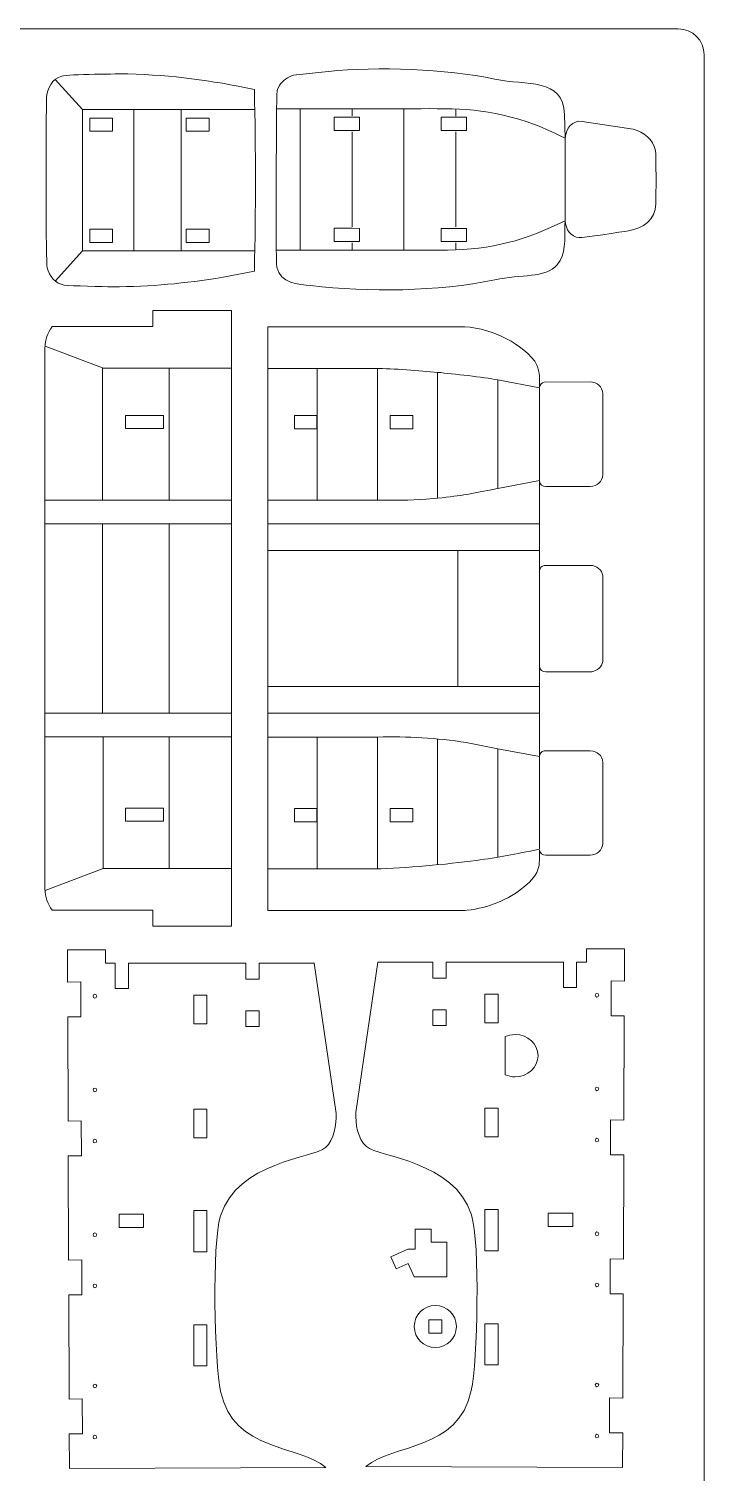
# Model space of a CAD drawing. Header units: centimetres. Extents: x -10 to 98, y 3 to 108.
# Drawn here: x 82.8 to 98.31, y 74.8 to 107.92 of the extents above; entities that cross this region are included whole.
import ezdxf

# ---------------------------------------------------------------- set-up
doc = ezdxf.new("R2010")
doc.units = ezdxf.units.CM
doc.header["$MEASUREMENT"] = 0
doc.layers.add('Camada 1', color=7, linetype='Continuous')

msp = doc.modelspace()

# ---------------------------------------------------------------- linework, layer by layer
at = {"layer": 'Camada 1', "color": 5, "lineweight": 9}
for points in [[(64.39477, 107.91719), (64.39477, 107.91719), (97.71478, 107.91719), (97.71478, 107.91719)], [(98.30979, 107.32219), (98.30979, 107.64944), (98.04204, 107.91719), (97.71478, 107.91719)], [(98.30979, 107.32219), (98.30979, 107.32219), (98.30979, 56.15219), (98.30979, 56.15219)]]:
    msp.add_open_spline(points, degree=3, dxfattribs=at)
at = {"layer": 'Camada 1', "color": 3, "lineweight": 9}
for points in [[(93.504, 106.76313), (92.36122, 107.00546), (90.80765, 107.05494), (89.67824, 106.94169)], [(83.55851, 106.83482), (83.3374, 106.76946), (83.21589, 106.55732), (83.20847, 106.32876)], [(85.07548, 106.88244), (84.89556, 106.88358), (83.70759, 106.87888), (83.55851, 106.83482)], [(87.97965, 106.52611), (86.96816, 106.73851), (86.11229, 106.85684), (85.07548, 106.88244)], [(88.88213, 106.85098), (88.7509, 106.82142), (88.62366, 106.7332), (88.554, 106.61519)], [(88.88213, 106.85098), (88.88213, 106.85098), (89.67824, 106.94169), (89.67824, 106.94169)], [(95.10464, 105.94996), (95.07668, 106.80384), (94.22495, 106.61025), (93.504, 106.76313)], [(83.20847, 106.32876), (83.20847, 106.32876), (83.20019, 105.60035), (83.20019, 105.60035)], [(87.97971, 102.36039), (88.01312, 103.79602), (88.01304, 105.09492), (87.97965, 106.52611)], [(88.49435, 106.43456), (88.49167, 106.42498), (88.46043, 102.64638), (88.4972, 102.45228)], [(88.554, 106.61519), (88.49656, 106.51792), (88.50566, 106.47507), (88.49435, 106.43456)], [(95.10464, 105.94996), (95.10464, 105.94996), (95.11536, 105.40786), (95.11536, 105.40786)], [(95.50724, 105.79512), (95.28468, 105.82164), (95.13651, 105.63902), (95.11536, 105.40786)], [(95.50724, 105.79512), (95.50724, 105.79512), (96.68302, 105.61654), (96.68302, 105.61654)], [(83.20019, 105.60035), (83.19869, 105.33869), (83.18654, 102.59535), (83.22184, 102.43401)], [(97.191, 105.12624), (97.14284, 105.37759), (96.91965, 105.55187), (96.68302, 105.61654)], [(97.20093, 103.90556), (97.20322, 104.09511), (97.21061, 104.98835), (97.191, 105.12624)], [(96.57028, 103.28236), (96.90195, 103.3408), (97.19218, 103.53653), (97.20093, 103.90556)], [(95.00529, 102.60252), (95.1363, 102.85788), (95.10879, 103.2228), (95.11474, 103.51525)], [(95.11474, 103.51525), (95.13275, 103.31684), (95.24612, 103.14294), (95.43679, 103.12585)], [(95.43679, 103.12585), (95.50155, 103.12005), (96.45077, 103.26131), (96.57028, 103.28236)], [(83.22184, 102.43401), (83.26407, 102.24102), (83.41643, 102.0672), (83.61357, 102.03914)], [(87.25964, 102.21823), (87.25964, 102.21823), (87.97971, 102.36039), (87.97971, 102.36039)], [(88.4972, 102.45228), (88.57085, 102.06333), (88.99526, 102.05762), (89.27797, 102.02522)], [(93.50251, 102.16104), (94.1143, 102.29041), (94.65144, 102.19015), (94.93464, 102.49978)], [(95.00529, 102.60252), (95.00529, 102.60252), (94.93464, 102.49978), (94.93464, 102.49978)], [(83.61357, 102.03914), (83.76437, 102.01767), (84.52283, 101.99935), (84.70987, 101.99941)], [(84.70987, 101.99941), (85.62091, 101.99971), (86.36332, 102.07495), (87.25964, 102.21823)], [(89.27797, 102.02522), (90.59683, 101.87409), (92.18354, 101.88214), (93.50251, 102.16104)], [(87.45822, 101.4528), (87.45822, 101.4528), (85.64683, 101.45328), (85.64683, 101.45328)], [(85.64683, 101.45328), (85.64683, 101.45328), (85.64683, 101.0892), (85.64683, 101.0892)], [(87.45822, 87.32778), (87.45822, 87.32778), (87.45822, 101.4528), (87.45822, 101.4528)], [(83.33891, 101.0892), (83.22365, 100.92845), (83.17539, 100.79232), (83.16837, 100.59391)], [(85.64683, 101.0892), (85.64683, 101.0892), (83.33891, 101.0892), (83.33891, 101.0892)], [(92.81713, 101.08159), (92.81713, 101.08159), (88.29077, 101.08261), (88.29077, 101.08261)], [(88.29077, 101.08261), (88.29077, 101.08261), (88.29077, 87.68742), (88.29077, 87.68742)], [(93.78883, 100.79786), (93.51428, 100.94627), (93.12709, 101.06708), (92.81713, 101.08159)], [(94.46887, 100.20261), (94.36249, 100.4377), (93.99823, 100.68468), (93.78883, 100.79786)], [(83.16837, 100.59391), (83.16837, 100.59391), (83.16819, 97.10541), (83.16819, 97.10541)], [(94.52604, 99.69646), (94.5259, 99.86904), (94.54194, 100.04115), (94.46887, 100.20261)], [(94.63274, 99.80988), (94.57654, 99.79764), (94.5383, 99.7539), (94.52604, 99.69646)], [(95.68988, 99.8144), (95.68988, 99.8144), (94.63274, 99.80988), (94.63274, 99.80988)], [(95.98118, 99.54284), (95.96928, 99.71206), (95.85426, 99.80433), (95.68988, 99.8144)], [(95.98128, 97.68842), (95.98128, 97.68842), (95.98118, 99.54284), (95.98118, 99.54284)], [(94.52625, 95.48815), (94.52625, 95.48815), (94.52615, 97.53507), (94.52615, 97.53507)], [(94.52615, 97.53507), (94.54233, 97.45927), (94.59445, 97.42168), (94.67054, 97.41702)], [(94.67054, 97.41702), (94.67054, 97.41702), (95.69001, 97.41692), (95.69001, 97.41692)], [(95.69001, 97.41692), (95.85439, 97.42694), (95.9694, 97.51921), (95.98128, 97.68842)], [(83.16819, 97.10541), (83.16819, 97.10541), (83.16819, 91.67517), (83.16819, 91.67517)], [(94.63294, 95.60157), (94.57482, 95.58708), (94.53868, 95.54638), (94.52625, 95.48815)], [(95.69011, 95.60608), (95.69011, 95.60608), (94.63294, 95.60157), (94.63294, 95.60157)], [(95.9789, 95.36996), (95.96483, 95.5034), (95.83618, 95.6016), (95.69011, 95.60608)], [(95.9789, 93.40019), (95.9789, 93.40019), (95.9789, 95.36996), (95.9789, 95.36996)], [(95.72812, 93.16639), (95.8524, 93.18166), (95.96624, 93.28018), (95.9789, 93.40019)], [(94.5249, 91.2173), (94.5249, 91.2173), (94.52625, 93.282), (94.52625, 93.282)], [(94.52625, 93.282), (94.54214, 93.20766), (94.59631, 93.16624), (94.67064, 93.16396)], [(94.67064, 93.16396), (94.67064, 93.16396), (95.72812, 93.16639), (95.72812, 93.16639)], [(83.16819, 91.67517), (83.16819, 91.67517), (83.16837, 88.18674), (83.16837, 88.18674)], [(94.63284, 91.34845), (94.57151, 91.33512), (94.52959, 91.28403), (94.5249, 91.2173)], [(95.69001, 91.3532), (95.69001, 91.3532), (94.63284, 91.34845), (94.63284, 91.34845)], [(95.98128, 91.08169), (95.9694, 91.25088), (95.85437, 91.34317), (95.69001, 91.3532)], [(95.98118, 89.22723), (95.98118, 89.22723), (95.98128, 91.08169), (95.98128, 91.08169)], [(95.68988, 88.95566), (95.85426, 88.96573), (95.96928, 89.05802), (95.98118, 89.22723)], [(94.51138, 88.69622), (94.53201, 88.79164), (94.53143, 88.99725), (94.52604, 89.07358)], [(94.52604, 89.07358), (94.54221, 88.99781), (94.59435, 88.96021), (94.67042, 88.95557)], [(94.67042, 88.95557), (94.67042, 88.95557), (95.68988, 88.95566), (95.68988, 88.95566)], [(94.18834, 88.24317), (94.34437, 88.37369), (94.46711, 88.49142), (94.51138, 88.69622)], [(83.16837, 88.18674), (83.17539, 87.9883), (83.22365, 87.85223), (83.33891, 87.69146)], [(92.86958, 87.69333), (93.36243, 87.74779), (93.80628, 87.92359), (94.18834, 88.24317)], [(83.33891, 87.69146), (83.33891, 87.69146), (85.64683, 87.69146), (85.64683, 87.69146)], [(85.64683, 87.69146), (85.64683, 87.69146), (85.64683, 87.32738), (85.64683, 87.32738)], [(88.29077, 87.68742), (88.29077, 87.68742), (92.81713, 87.68844), (92.81713, 87.68844)], [(92.81713, 87.68844), (92.81713, 87.68844), (92.86958, 87.69333), (92.86958, 87.69333)], [(85.64683, 87.32738), (85.64683, 87.32738), (87.45822, 87.32778), (87.45822, 87.32778)], [(84.56018, 86.78127), (84.56018, 86.78127), (83.68633, 86.78127), (83.68633, 86.78127)], [(83.68633, 86.78127), (83.68633, 86.78127), (83.68927, 86.04459), (83.68927, 86.04459)], [(84.56153, 86.47785), (84.56153, 86.47785), (84.56018, 86.78127), (84.56018, 86.78127)], [(95.60485, 86.50075), (95.60485, 86.50075), (95.60619, 86.80416), (95.60619, 86.80416)], [(95.60619, 86.80416), (95.60619, 86.80416), (96.48004, 86.80416), (96.48004, 86.80416)], [(96.48004, 86.80416), (96.48004, 86.80416), (96.4771, 86.06748), (96.4771, 86.06748)], [(84.78497, 86.47785), (84.78497, 86.47785), (84.56153, 86.47785), (84.56153, 86.47785)], [(84.78497, 85.89529), (84.78497, 85.89529), (84.78497, 86.47785), (84.78497, 86.47785)], [(87.7852, 86.47785), (87.7852, 86.47785), (85.0884, 86.47785), (85.0884, 86.47785)], [(85.0884, 86.47785), (85.0884, 86.47785), (85.0884, 85.89529), (85.0884, 85.89529)], [(87.7852, 86.11375), (87.7852, 86.11375), (87.7852, 86.47785), (87.7852, 86.47785)], [(89.35109, 86.47785), (89.35109, 86.47785), (88.08845, 86.47785), (88.08845, 86.47785)], [(88.08845, 86.47785), (88.08845, 86.47785), (88.08845, 86.11375), (88.08845, 86.11375)], [(89.85842, 83.03052), (89.85842, 83.03052), (89.35109, 86.47785), (89.35109, 86.47785)], [(90.30795, 83.05341), (90.30795, 83.05341), (90.81529, 86.50075), (90.81529, 86.50075)], [(90.81529, 86.50075), (90.81529, 86.50075), (92.07792, 86.50075), (92.07792, 86.50075)], [(92.07792, 86.50075), (92.07792, 86.50075), (92.07792, 86.13665), (92.07792, 86.13665)], [(92.38117, 86.13665), (92.38117, 86.13665), (92.38117, 86.50075), (92.38117, 86.50075)], [(92.38117, 86.50075), (92.38117, 86.50075), (95.07797, 86.50075), (95.07797, 86.50075)], [(95.07797, 86.50075), (95.07797, 86.50075), (95.07797, 85.91819), (95.07797, 85.91819)], [(95.3814, 85.91819), (95.3814, 85.91819), (95.3814, 86.50075), (95.3814, 86.50075)], [(95.3814, 86.50075), (95.3814, 86.50075), (95.60485, 86.50075), (95.60485, 86.50075)], [(88.08845, 86.11375), (88.08845, 86.11375), (87.7852, 86.11375), (87.7852, 86.11375)], [(92.07792, 86.13665), (92.07792, 86.13665), (92.38117, 86.13665), (92.38117, 86.13665)], [(83.68927, 86.04459), (83.68927, 86.04459), (83.99267, 86.04569), (83.99267, 86.04569)], [(83.99267, 86.04569), (83.99267, 86.04569), (83.99561, 85.24832), (83.99561, 85.24832)], [(85.0884, 85.89529), (85.0884, 85.89529), (84.78497, 85.89529), (84.78497, 85.89529)], [(95.07797, 85.91819), (95.07797, 85.91819), (95.3814, 85.91819), (95.3814, 85.91819)], [(96.17368, 86.06859), (96.17368, 86.06859), (96.17076, 85.27122), (96.17076, 85.27122)], [(96.4771, 86.06748), (96.4771, 86.06748), (96.17368, 86.06859), (96.17368, 86.06859)], [(83.99561, 85.24832), (83.99561, 85.24832), (83.6922, 85.24722), (83.6922, 85.24722)], [(83.6922, 85.24722), (83.6922, 85.24722), (83.70098, 82.8551), (83.70098, 82.8551)], [(96.17076, 85.27122), (96.17076, 85.27122), (96.47418, 85.27011), (96.47418, 85.27011)], [(96.47418, 85.27011), (96.47418, 85.27011), (96.46539, 82.878), (96.46539, 82.878)], [(83.70098, 82.8551), (83.70098, 82.8551), (84.0044, 82.85622), (84.0044, 82.85622)], [(84.0044, 82.85622), (84.0044, 82.85622), (84.00733, 82.05885), (84.00733, 82.05885)], [(89.61389, 82.24538), (89.81876, 82.4193), (89.86406, 82.77986), (89.85842, 83.03052)], [(90.30795, 83.05341), (90.30231, 82.80275), (90.34762, 82.44219), (90.55249, 82.26828)], [(96.16197, 82.87912), (96.16197, 82.87912), (96.15904, 82.08174), (96.15904, 82.08174)], [(96.46539, 82.878), (96.46539, 82.878), (96.16197, 82.87912), (96.16197, 82.87912)], [(89.61389, 82.24538), (89.32694, 82.00176), (87.59726, 81.9236), (87.20105, 80.67979)], [(92.96532, 80.70269), (92.56911, 81.9465), (90.83943, 82.02466), (90.55249, 82.26828)], [(84.00733, 82.05885), (84.00733, 82.05885), (83.70391, 82.05773), (83.70391, 82.05773)], [(83.70391, 82.05773), (83.70391, 82.05773), (83.71271, 79.66563), (83.71271, 79.66563)], [(96.15904, 82.08174), (96.15904, 82.08174), (96.46244, 82.08063), (96.46244, 82.08063)], [(96.46244, 82.08063), (96.46244, 82.08063), (96.45366, 79.68852), (96.45366, 79.68852)], [(87.20105, 80.67979), (86.99898, 80.04544), (87.06284, 77.30203), (87.20539, 76.6453)], [(92.96099, 76.6682), (93.10354, 77.32492), (93.16739, 80.06834), (92.96532, 80.70269)], [(91.6747, 80.37612), (91.6747, 80.37612), (91.67469, 79.91137), (91.67469, 79.91137)], [(92.0394, 80.37612), (92.0394, 80.37612), (91.6747, 80.37612), (91.6747, 80.37612)], [(92.0394, 80.07265), (92.0394, 80.07265), (92.0394, 80.37612), (92.0394, 80.37612)], [(91.50248, 79.91137), (91.50248, 79.91137), (91.11494, 79.74045), (91.11494, 79.74045)], [(91.67469, 79.91137), (91.67469, 79.91137), (91.50248, 79.91137), (91.50248, 79.91137)], [(92.40356, 80.07265), (92.40356, 80.07265), (92.0394, 80.07265), (92.0394, 80.07265)], [(92.40356, 79.28184), (92.40356, 79.28184), (92.40356, 80.07265), (92.40356, 80.07265)], [(83.71271, 79.66563), (83.71271, 79.66563), (84.01613, 79.66673), (84.01613, 79.66673)], [(84.01613, 79.66673), (84.01613, 79.66673), (84.01905, 78.86936), (84.01905, 78.86936)], [(91.11494, 79.74045), (91.11494, 79.74045), (91.23742, 79.46279), (91.23742, 79.46279)], [(91.23742, 79.46279), (91.23742, 79.46279), (91.51505, 79.58525), (91.51505, 79.58525)], [(91.51505, 79.58525), (91.51505, 79.58525), (91.64888, 79.28184), (91.64888, 79.28184)], [(96.15025, 79.68963), (96.15025, 79.68963), (96.14732, 78.89226), (96.14732, 78.89226)], [(96.45366, 79.68852), (96.45366, 79.68852), (96.15025, 79.68963), (96.15025, 79.68963)], [(91.64888, 79.28184), (91.64888, 79.28184), (92.40356, 79.28184), (92.40356, 79.28184)], [(84.01905, 78.86936), (84.01905, 78.86936), (83.71563, 78.86826), (83.71563, 78.86826)], [(83.71563, 78.86826), (83.71563, 78.86826), (83.72443, 76.47614), (83.72443, 76.47614)], [(96.14732, 78.89226), (96.14732, 78.89226), (96.45075, 78.89115), (96.45075, 78.89115)], [(96.45075, 78.89115), (96.45075, 78.89115), (96.44194, 76.49904), (96.44194, 76.49904)], [(92.13602, 78.62434), (91.86909, 78.62434), (91.6527, 78.40795), (91.6527, 78.14102)], [(92.61934, 78.14102), (92.61934, 78.40795), (92.40295, 78.62434), (92.13602, 78.62434)], [(91.6527, 78.14102), (91.6527, 77.87409), (91.86909, 77.6577), (92.13602, 77.6577)], [(92.13602, 77.6577), (92.40295, 77.6577), (92.61934, 77.87409), (92.61934, 78.14102)], [(87.20539, 76.6453), (87.50691, 75.25607), (89.00847, 75.43389), (89.62458, 74.90115)], [(90.54179, 74.92405), (91.1579, 75.45679), (92.65947, 75.27897), (92.96099, 76.6682)], [(83.72443, 76.47614), (83.72443, 76.47614), (84.02785, 76.47726), (84.02785, 76.47726)], [(84.02785, 76.47726), (84.02785, 76.47726), (84.03077, 75.67989), (84.03077, 75.67989)], [(96.13853, 76.50016), (96.13853, 76.50016), (96.1356, 75.70278), (96.1356, 75.70278)], [(96.44194, 76.49904), (96.44194, 76.49904), (96.13853, 76.50016), (96.13853, 76.50016)], [(84.03077, 75.67989), (84.03077, 75.67989), (83.72736, 75.67877), (83.72736, 75.67877)], [(83.72736, 75.67877), (83.72736, 75.67877), (83.73029, 74.87996), (83.73029, 74.87996)], [(96.1356, 75.70278), (96.1356, 75.70278), (96.43901, 75.70167), (96.43901, 75.70167)], [(96.43901, 75.70167), (96.43901, 75.70167), (96.43609, 74.90285), (96.43609, 74.90285)], [(83.73029, 74.87996), (83.73029, 74.87996), (89.62458, 74.90115), (89.62458, 74.90115)], [(96.43609, 74.90285), (96.43609, 74.90285), (90.54179, 74.92405), (90.54179, 74.92405)]]:
    msp.add_open_spline(points, degree=3, dxfattribs=at)
at = {"layer": 'Camada 1', "color": 1, "lineweight": 9}
for points in [[(83.40683, 106.7557), (83.40683, 106.7557), (84.03148, 106.06612), (84.03148, 106.06612)], [(84.03148, 106.06612), (84.03148, 106.06612), (85.21331, 106.06614), (85.21331, 106.06614)], [(84.03148, 106.06612), (84.03148, 106.06612), (84.03152, 102.82027), (84.03152, 102.82027)], [(86.29646, 106.06616), (86.29646, 106.06616), (85.21331, 106.06614), (85.21331, 106.06614)], [(85.21331, 106.06614), (85.21331, 106.06614), (85.21337, 102.82028), (85.21337, 102.82028)], [(87.99038, 106.06618), (87.99038, 106.06618), (86.29646, 106.06616), (86.29646, 106.06616)], [(86.29646, 106.06616), (86.29646, 106.06616), (86.2965, 102.82029), (86.2965, 102.82029)], [(89.03157, 106.08484), (89.03157, 106.08484), (88.48603, 106.08503), (88.48603, 106.08503)], [(89.03051, 102.84222), (89.03051, 102.84222), (89.03157, 106.08484), (89.03157, 106.08484)], [(90.22329, 106.08447), (90.22329, 106.08447), (89.03157, 106.08484), (89.03157, 106.08484)], [(90.22324, 105.91824), (90.22324, 105.91824), (90.22329, 106.08447), (90.22329, 106.08447)], [(90.22329, 106.08447), (90.22329, 106.08447), (91.41501, 106.08407), (91.41501, 106.08407)], [(91.41395, 102.84145), (91.41395, 102.84145), (91.41501, 106.08407), (91.41501, 106.08407)], [(94.248, 105.78042), (93.20612, 106.13236), (92.51474, 106.08372), (91.41501, 106.08407)], [(92.60653, 106.07978), (92.60653, 106.07978), (92.60651, 105.91746), (92.60651, 105.91746)], [(95.11536, 105.40786), (94.80747, 105.56235), (94.57731, 105.66916), (94.248, 105.78042)], [(90.2224, 103.37183), (90.2224, 103.37183), (90.22312, 105.55447), (90.22312, 105.55447)], [(92.60642, 105.55367), (92.60642, 105.55367), (92.60594, 103.37106), (92.60594, 103.37106)], [(95.11536, 105.40786), (95.11536, 105.40786), (95.11474, 103.51525), (95.11474, 103.51525)], [(92.4123, 102.84112), (93.41108, 102.8459), (94.22205, 103.06809), (95.11474, 103.51525)], [(90.22224, 102.84184), (90.22224, 102.84184), (90.22227, 103.00807), (90.22227, 103.00807)], [(92.60586, 103.00729), (92.60586, 103.00729), (92.60583, 102.84497), (92.60583, 102.84497)], [(84.03152, 102.82027), (84.03152, 102.82027), (83.40691, 102.13069), (83.40691, 102.13069)], [(85.21337, 102.82028), (85.21337, 102.82028), (84.03152, 102.82027), (84.03152, 102.82027)], [(86.2965, 102.82029), (86.2965, 102.82029), (85.21337, 102.82028), (85.21337, 102.82028)], [(86.2965, 102.82029), (86.2965, 102.82029), (87.99042, 102.82033), (87.99042, 102.82033)], [(88.48497, 102.8424), (88.48497, 102.8424), (89.03051, 102.84222), (89.03051, 102.84222)], [(89.03051, 102.84222), (89.03051, 102.84222), (90.22224, 102.84184), (90.22224, 102.84184)], [(90.22224, 102.84184), (90.22224, 102.84184), (91.41395, 102.84145), (91.41395, 102.84145)], [(92.4123, 102.84112), (92.4123, 102.84112), (91.41395, 102.84145), (91.41395, 102.84145)], [(83.17139, 100.63672), (83.17139, 100.63672), (84.49479, 100.13592), (84.49479, 100.13592)], [(84.49493, 97.14614), (84.49493, 97.14614), (84.49479, 100.13592), (84.49479, 100.13592)], [(84.49479, 100.13592), (84.49479, 100.13592), (84.50332, 100.13269), (84.50332, 100.13269)], [(84.50332, 100.13269), (84.50332, 100.13269), (86.02035, 100.13275), (86.02035, 100.13275)], [(86.02041, 100.09185), (86.02041, 100.09185), (86.02013, 97.14614), (86.02013, 97.14614)], [(87.45817, 100.13276), (87.45817, 100.13276), (86.02035, 100.13275), (86.02035, 100.13275)], [(86.02035, 100.13275), (86.02035, 100.13275), (86.02041, 100.09185), (86.02041, 100.09185)], [(89.42168, 100.12717), (89.42168, 100.12717), (88.29082, 100.12719), (88.29082, 100.12719)], [(89.42173, 97.10528), (89.42173, 97.10528), (89.42168, 100.12717), (89.42168, 100.12717)], [(90.76155, 100.12714), (90.76155, 100.12714), (89.42168, 100.12717), (89.42168, 100.12717)], [(92.18882, 100.0352), (91.78329, 100.07485), (91.16523, 100.11931), (90.76155, 100.12714)], [(90.80524, 100.12544), (90.80524, 100.12544), (90.80531, 97.104), (90.80531, 97.104)], [(92.18896, 97.14575), (92.18896, 97.14575), (92.18882, 100.0352), (92.18882, 100.0352)], [(93.57239, 99.8615), (93.23456, 99.92637), (92.54874, 99.99994), (92.18882, 100.0352)], [(93.57245, 97.37022), (93.57245, 97.37022), (93.57239, 99.8615), (93.57239, 99.8615)], [(94.52479, 99.67875), (94.52479, 99.67875), (93.57239, 99.8615), (93.57239, 99.8615)], [(94.5249, 97.5528), (94.5249, 97.5528), (94.52479, 99.67875), (94.52479, 99.67875)], [(93.52882, 97.36186), (93.52882, 97.36186), (93.57245, 97.37022), (93.57245, 97.37022)], [(93.57245, 97.37022), (93.57245, 97.37022), (94.5249, 97.5528), (94.5249, 97.5528)], [(83.16819, 97.10541), (83.16819, 97.10541), (84.49486, 97.10539), (84.49486, 97.10539)], [(84.49486, 97.10539), (84.49486, 97.10539), (84.49493, 97.14614), (84.49493, 97.14614)], [(84.49486, 97.10539), (84.49486, 97.10539), (86.02037, 97.10542), (86.02037, 97.10542)], [(86.02013, 97.14614), (86.02013, 97.14614), (86.02037, 97.10542), (86.02037, 97.10542)], [(86.02037, 97.10542), (86.02037, 97.10542), (87.45794, 97.10541), (87.45794, 97.10541)], [(88.29094, 97.10541), (88.29094, 97.10541), (89.42173, 97.10528), (89.42173, 97.10528)], [(90.80531, 97.104), (90.80531, 97.104), (89.42173, 97.10528), (89.42173, 97.10528)], [(90.80531, 97.104), (91.17636, 97.09437), (91.55261, 97.09649), (91.92326, 97.12497)], [(91.92326, 97.12497), (91.92326, 97.12497), (92.18896, 97.14575), (92.18896, 97.14575)], [(92.18896, 97.14575), (92.75119, 97.20897), (92.97884, 97.25012), (93.52882, 97.36186)], [(84.49489, 96.56237), (84.49489, 96.56237), (83.1683, 96.56241), (83.1683, 96.56241)], [(86.02037, 96.5624), (86.02037, 96.5624), (84.49489, 96.56237), (84.49489, 96.56237)], [(84.49489, 96.56237), (84.49489, 96.56237), (84.49489, 92.21818), (84.49489, 92.21818)], [(86.02037, 96.5624), (86.02037, 96.5624), (86.02013, 96.52167), (86.02013, 96.52167)], [(86.02013, 96.52167), (86.02013, 96.52167), (86.02013, 92.25891), (86.02013, 92.25891)], [(87.45794, 96.56238), (87.45794, 96.56238), (86.02037, 96.5624), (86.02037, 96.5624)], [(88.29098, 96.55733), (88.29098, 96.55733), (94.52495, 96.5567), (94.52495, 96.5567)], [(88.291, 95.9464), (88.291, 95.9464), (94.52499, 95.94578), (94.52499, 95.94578)], [(92.65537, 92.82418), (92.65537, 92.82418), (92.65537, 95.94597), (92.65537, 95.94597)], [(94.52625, 93.282), (94.52625, 93.282), (94.52625, 95.48815), (94.52625, 95.48815)], [(88.291, 92.82376), (88.291, 92.82376), (94.52499, 92.82437), (94.52499, 92.82437)], [(84.49489, 92.21818), (84.49489, 92.21818), (83.1683, 92.21821), (83.1683, 92.21821)], [(86.02037, 92.21821), (86.02037, 92.21821), (84.49489, 92.21818), (84.49489, 92.21818)], [(86.02013, 92.25891), (86.02013, 92.25891), (86.02037, 92.21821), (86.02037, 92.21821)], [(86.02037, 92.21821), (86.02037, 92.21821), (87.45794, 92.21819), (87.45794, 92.21819)], [(88.29098, 92.21279), (88.29098, 92.21279), (94.52495, 92.21343), (94.52495, 92.21343)], [(83.16819, 91.67517), (83.16819, 91.67517), (84.49486, 91.67516), (84.49486, 91.67516)], [(84.49486, 91.67516), (84.49486, 91.67516), (84.50332, 91.67513), (84.50332, 91.67513)], [(84.50332, 91.67513), (84.50332, 91.67513), (86.02037, 91.67518), (86.02037, 91.67518)], [(84.50332, 88.64782), (84.50332, 88.64782), (84.50332, 91.67513), (84.50332, 91.67513)], [(86.02037, 91.67518), (86.02037, 91.67518), (86.02013, 91.63445), (86.02013, 91.63445)], [(86.02013, 91.63445), (86.02013, 91.63445), (86.02041, 88.68877), (86.02041, 88.68877)], [(87.45794, 91.67517), (87.45794, 91.67517), (86.02037, 91.67518), (86.02037, 91.67518)], [(88.29094, 91.66471), (88.29094, 91.66471), (89.42173, 91.6648), (89.42173, 91.6648)], [(89.42173, 91.6648), (89.42173, 91.6648), (89.42168, 88.64288), (89.42168, 88.64288)], [(90.80531, 91.66606), (90.80531, 91.66606), (89.42173, 91.6648), (89.42173, 91.6648)], [(90.80524, 88.64459), (90.80524, 88.64459), (90.80531, 91.66606), (90.80531, 91.66606)], [(92.84588, 91.53944), (92.16418, 91.64756), (91.4963, 91.68415), (90.80531, 91.66606)], [(92.18896, 91.62438), (92.18896, 91.62438), (92.18882, 88.73484), (92.18882, 88.73484)], [(93.57245, 91.39987), (93.57245, 91.39987), (92.84588, 91.53944), (92.84588, 91.53944)], [(93.57239, 88.90854), (93.57239, 88.90854), (93.57245, 91.39987), (93.57245, 91.39987)], [(93.57245, 91.39987), (93.57245, 91.39987), (94.5249, 91.2173), (94.5249, 91.2173)], [(94.5249, 91.2173), (94.5249, 91.2173), (94.52479, 89.09131), (94.52479, 89.09131)], [(93.07025, 88.8348), (93.60844, 88.90616), (93.94889, 88.98079), (94.52479, 89.09131)], [(90.76155, 88.64289), (91.43127, 88.65589), (92.39554, 88.74535), (93.07025, 88.8348)], [(84.50332, 88.64782), (84.50332, 88.64782), (83.17139, 88.14395), (83.17139, 88.14395)], [(86.02035, 88.64783), (86.02035, 88.64783), (84.50332, 88.64782), (84.50332, 88.64782)], [(86.02041, 88.68877), (86.02041, 88.68877), (86.02035, 88.64783), (86.02035, 88.64783)], [(86.02035, 88.64783), (86.02035, 88.64783), (87.45817, 88.64784), (87.45817, 88.64784)], [(89.42168, 88.64288), (89.42168, 88.64288), (88.29082, 88.64286), (88.29082, 88.64286)], [(90.76155, 88.64289), (90.76155, 88.64289), (89.42168, 88.64288), (89.42168, 88.64288)], [(95.84813, 85.78546), (95.82478, 85.78546), (95.80585, 85.76653), (95.80585, 85.74318)], [(95.89041, 85.74318), (95.89041, 85.76653), (95.87148, 85.78546), (95.84813, 85.78546)], [(84.31824, 85.76257), (84.2949, 85.76257), (84.27596, 85.74364), (84.27596, 85.72029)], [(84.27596, 85.72029), (84.27596, 85.69694), (84.2949, 85.67801), (84.31824, 85.67801)], [(84.36052, 85.72029), (84.36052, 85.74364), (84.34159, 85.76257), (84.31824, 85.76257)], [(84.31824, 85.67801), (84.34159, 85.67801), (84.36052, 85.69694), (84.36052, 85.72029)], [(95.80585, 85.74318), (95.80585, 85.71984), (95.82478, 85.7009), (95.84813, 85.7009)], [(95.84813, 85.7009), (95.87148, 85.7009), (95.89041, 85.71984), (95.89041, 85.74318)], [(84.31824, 83.61032), (84.2949, 83.61032), (84.27596, 83.59139), (84.27596, 83.56804)], [(84.27596, 83.56804), (84.27596, 83.54469), (84.2949, 83.52576), (84.31824, 83.52576)], [(84.36052, 83.56804), (84.36052, 83.59139), (84.34159, 83.61032), (84.31824, 83.61032)], [(84.31824, 83.52576), (84.34159, 83.52576), (84.36052, 83.54469), (84.36052, 83.56804)], [(95.84813, 83.63322), (95.82478, 83.63322), (95.80585, 83.61429), (95.80585, 83.59094)], [(95.80585, 83.59094), (95.80585, 83.56759), (95.82478, 83.54866), (95.84813, 83.54866)], [(95.89041, 83.59094), (95.89041, 83.61429), (95.87148, 83.63322), (95.84813, 83.63322)], [(95.84813, 83.54866), (95.87148, 83.54866), (95.89041, 83.56759), (95.89041, 83.59094)], [(84.31824, 82.43707), (84.2949, 82.43707), (84.27596, 82.41813), (84.27596, 82.39479)], [(84.27596, 82.39479), (84.27596, 82.37144), (84.2949, 82.3525), (84.31824, 82.3525)], [(84.36052, 82.39479), (84.36052, 82.41813), (84.34159, 82.43707), (84.31824, 82.43707)], [(84.31824, 82.3525), (84.34159, 82.3525), (84.36052, 82.37144), (84.36052, 82.39479)], [(95.84813, 82.45996), (95.82478, 82.45996), (95.80585, 82.44103), (95.80585, 82.41768)], [(95.80585, 82.41768), (95.80585, 82.39433), (95.82478, 82.3754), (95.84813, 82.3754)], [(95.89041, 82.41768), (95.89041, 82.44103), (95.87148, 82.45996), (95.84813, 82.45996)], [(95.84813, 82.3754), (95.87148, 82.3754), (95.89041, 82.39433), (95.89041, 82.41768)], [(84.31824, 80.2873), (84.2949, 80.2873), (84.27596, 80.26836), (84.27596, 80.24501)], [(84.27596, 80.24501), (84.27596, 80.22167), (84.2949, 80.20273), (84.31824, 80.20273)], [(84.36052, 80.24501), (84.36052, 80.26836), (84.34159, 80.2873), (84.31824, 80.2873)], [(84.31824, 80.20273), (84.34159, 80.20273), (84.36052, 80.22167), (84.36052, 80.24501)], [(95.84813, 80.31019), (95.82478, 80.31019), (95.80585, 80.29126), (95.80585, 80.26791)], [(95.80585, 80.26791), (95.80585, 80.24456), (95.82478, 80.22563), (95.84813, 80.22563)], [(95.89041, 80.26791), (95.89041, 80.29126), (95.87148, 80.31019), (95.84813, 80.31019)], [(95.84813, 80.22563), (95.87148, 80.22563), (95.89041, 80.24456), (95.89041, 80.26791)], [(84.31824, 79.11404), (84.2949, 79.11404), (84.27596, 79.09511), (84.27596, 79.07176)], [(84.27596, 79.07176), (84.27596, 79.04841), (84.2949, 79.02948), (84.31824, 79.02948)], [(84.36052, 79.07176), (84.36052, 79.09511), (84.34159, 79.11404), (84.31824, 79.11404)], [(84.31824, 79.02948), (84.34159, 79.02948), (84.36052, 79.04841), (84.36052, 79.07176)], [(95.84813, 79.13693), (95.82478, 79.13693), (95.80585, 79.118), (95.80585, 79.09465)], [(95.80585, 79.09465), (95.80585, 79.07131), (95.82478, 79.05237), (95.84813, 79.05237)], [(95.89041, 79.09465), (95.89041, 79.118), (95.87148, 79.13693), (95.84813, 79.13693)], [(95.84813, 79.05237), (95.87148, 79.05237), (95.89041, 79.07131), (95.89041, 79.09465)], [(95.84813, 76.84034), (95.82478, 76.84034), (95.80585, 76.82141), (95.80585, 76.79806)], [(95.89041, 76.79806), (95.89041, 76.82141), (95.87148, 76.84034), (95.84813, 76.84034)], [(84.31824, 76.81745), (84.2949, 76.81745), (84.27596, 76.79851), (84.27596, 76.77516)], [(84.27596, 76.77516), (84.27596, 76.75182), (84.2949, 76.73288), (84.31824, 76.73288)], [(84.36052, 76.77516), (84.36052, 76.79851), (84.34159, 76.81745), (84.31824, 76.81745)], [(84.31824, 76.73288), (84.34159, 76.73288), (84.36052, 76.75182), (84.36052, 76.77516)], [(95.80585, 76.79806), (95.80585, 76.77471), (95.82478, 76.75578), (95.84813, 76.75578)], [(95.84813, 76.75578), (95.87148, 76.75578), (95.89041, 76.77471), (95.89041, 76.79806)], [(84.31824, 75.64419), (84.2949, 75.64419), (84.27596, 75.62526), (84.27596, 75.60191)], [(84.27596, 75.60191), (84.27596, 75.57856), (84.2949, 75.55963), (84.31824, 75.55963)], [(84.36052, 75.60191), (84.36052, 75.62526), (84.34159, 75.64419), (84.31824, 75.64419)], [(84.31824, 75.55963), (84.34159, 75.55963), (84.36052, 75.57856), (84.36052, 75.60191)], [(95.84813, 75.66708), (95.82478, 75.66708), (95.80585, 75.64815), (95.80585, 75.6248)], [(95.80585, 75.6248), (95.80585, 75.60146), (95.82478, 75.58252), (95.84813, 75.58252)], [(95.89041, 75.6248), (95.89041, 75.64815), (95.87148, 75.66708), (95.84813, 75.66708)], [(95.84813, 75.58252), (95.87148, 75.58252), (95.89041, 75.60146), (95.89041, 75.6248)]]:
    msp.add_open_spline(points, degree=3, dxfattribs=at)
at = {"layer": 'Camada 1', "lineweight": 9}
for points in [[(84.72335, 105.8697), (84.72335, 105.8697), (84.19898, 105.86969), (84.19898, 105.86969)], [(84.19898, 105.86969), (84.19898, 105.86969), (84.19898, 105.56623), (84.19898, 105.56623)], [(84.72335, 105.56623), (84.72335, 105.56623), (84.72335, 105.8697), (84.72335, 105.8697)], [(86.93874, 105.86973), (86.93874, 105.86973), (86.4144, 105.86973), (86.4144, 105.86973)], [(86.4144, 105.86973), (86.4144, 105.86973), (86.4144, 105.56625), (86.4144, 105.56625)], [(86.93877, 105.56628), (86.93877, 105.56628), (86.93874, 105.86973), (86.93874, 105.86973)], [(89.81563, 105.58578), (89.81563, 105.58578), (89.81575, 105.88923), (89.81575, 105.88923)], [(89.81575, 105.88923), (89.81575, 105.88923), (90.22324, 105.88911), (90.22324, 105.88911)], [(90.22324, 105.88911), (90.22324, 105.88911), (90.39779, 105.88904), (90.39779, 105.88904)], [(90.39779, 105.88904), (90.39779, 105.88904), (90.39766, 105.58559), (90.39766, 105.58559)], [(92.26765, 105.88803), (92.26765, 105.88803), (92.26752, 105.58497), (92.26752, 105.58497)], [(92.84967, 105.88786), (92.84967, 105.88786), (92.26765, 105.88803), (92.26765, 105.88803)], [(92.84954, 105.58478), (92.84954, 105.58478), (92.84967, 105.88786), (92.84967, 105.88786)], [(84.19898, 105.56623), (84.19898, 105.56623), (84.72335, 105.56623), (84.72335, 105.56623)], [(86.4144, 105.56625), (86.4144, 105.56625), (86.93877, 105.56628), (86.93877, 105.56628)], [(90.39766, 105.58559), (90.39766, 105.58559), (89.81563, 105.58578), (89.81563, 105.58578)], [(92.26752, 105.58497), (92.26752, 105.58497), (92.84954, 105.58478), (92.84954, 105.58478)], [(89.81479, 103.03668), (89.81479, 103.03668), (89.81491, 103.34014), (89.81491, 103.34014)], [(89.81491, 103.34014), (89.81491, 103.34014), (90.22238, 103.33999), (90.22238, 103.33999)], [(90.22238, 103.33999), (90.22238, 103.33999), (90.39694, 103.33995), (90.39694, 103.33995)], [(90.39694, 103.33995), (90.39694, 103.33995), (90.39683, 103.0365), (90.39683, 103.0365)], [(92.2668, 103.33935), (92.2668, 103.33935), (92.26668, 103.0359), (92.26668, 103.0359)], [(92.84883, 103.33914), (92.84883, 103.33914), (92.2668, 103.33935), (92.2668, 103.33935)], [(92.84872, 103.03568), (92.84872, 103.03568), (92.84883, 103.33914), (92.84883, 103.33914)], [(84.19902, 103.0173), (84.19902, 103.0173), (84.19902, 103.32077), (84.19902, 103.32077)], [(84.19902, 103.32077), (84.19902, 103.32077), (84.72338, 103.32077), (84.72338, 103.32077)], [(84.7234, 103.01731), (84.7234, 103.01731), (84.19902, 103.0173), (84.19902, 103.0173)], [(84.72338, 103.32077), (84.72338, 103.32077), (84.7234, 103.01731), (84.7234, 103.01731)], [(86.41444, 103.01732), (86.41444, 103.01732), (86.41444, 103.32081), (86.41444, 103.32081)], [(86.41444, 103.32081), (86.41444, 103.32081), (86.93878, 103.32081), (86.93878, 103.32081)], [(86.9388, 103.01732), (86.9388, 103.01732), (86.41444, 103.01732), (86.41444, 103.01732)], [(86.93878, 103.32081), (86.93878, 103.32081), (86.9388, 103.01732), (86.9388, 103.01732)], [(90.39683, 103.0365), (90.39683, 103.0365), (89.81479, 103.03668), (89.81479, 103.03668)], [(92.26668, 103.0359), (92.26668, 103.0359), (92.84872, 103.03568), (92.84872, 103.03568)], [(85.02227, 98.74433), (85.02227, 98.74433), (85.02227, 99.04836), (85.02227, 99.04836)], [(85.02227, 99.04836), (85.02227, 99.04836), (85.89604, 99.04836), (85.89604, 99.04836)], [(85.89604, 99.04836), (85.89604, 99.04836), (85.89606, 98.74434), (85.89606, 98.74434)], [(88.90112, 99.04544), (88.90112, 99.04544), (89.41625, 99.04544), (89.41625, 99.04544)], [(88.9014, 98.74178), (88.9014, 98.74178), (88.90112, 99.04544), (88.90112, 99.04544)], [(89.41625, 99.04544), (89.41625, 99.04544), (89.41654, 98.74178), (89.41654, 98.74178)], [(91.61543, 99.04544), (91.61543, 99.04544), (91.10033, 99.04544), (91.10033, 99.04544)], [(91.10033, 99.04544), (91.10033, 99.04544), (91.10045, 98.74178), (91.10045, 98.74178)], [(91.61557, 98.74178), (91.61557, 98.74178), (91.61543, 99.04544), (91.61543, 99.04544)], [(85.89606, 98.74434), (85.89606, 98.74434), (85.02227, 98.74433), (85.02227, 98.74433)], [(89.41654, 98.74178), (89.41654, 98.74178), (88.9014, 98.74178), (88.9014, 98.74178)], [(91.10045, 98.74178), (91.10045, 98.74178), (91.61557, 98.74178), (91.61557, 98.74178)], [(85.89606, 90.03555), (85.89606, 90.03555), (85.02227, 90.03555), (85.02227, 90.03555)], [(85.02227, 90.03555), (85.02227, 90.03555), (85.02227, 89.73243), (85.02227, 89.73243)], [(85.89604, 89.73243), (85.89604, 89.73243), (85.89606, 90.03555), (85.89606, 90.03555)], [(89.41626, 90.02705), (89.41626, 90.02705), (88.90112, 90.02705), (88.90112, 90.02705)], [(88.90112, 90.02705), (88.90112, 90.02705), (88.90112, 89.72458), (88.90112, 89.72458)], [(89.41625, 89.72458), (89.41625, 89.72458), (89.41626, 90.02705), (89.41626, 90.02705)], [(91.10033, 89.72461), (91.10033, 89.72461), (91.10032, 90.02708), (91.10032, 90.02708)], [(91.10032, 90.02708), (91.10032, 90.02708), (91.61543, 90.02708), (91.61543, 90.02708)], [(91.61543, 90.02708), (91.61543, 90.02708), (91.61543, 89.72461), (91.61543, 89.72461)], [(85.02227, 89.73243), (85.02227, 89.73243), (85.89604, 89.73243), (85.89604, 89.73243)], [(88.90112, 89.72458), (88.90112, 89.72458), (89.41625, 89.72458), (89.41625, 89.72458)], [(91.61543, 89.72461), (91.61543, 89.72461), (91.10033, 89.72461), (91.10033, 89.72461)], [(86.58703, 85.08664), (86.58703, 85.08664), (86.58703, 85.74234), (86.58703, 85.74234)], [(86.58703, 85.74234), (86.58703, 85.74234), (86.89049, 85.74234), (86.89049, 85.74234)], [(86.89049, 85.74234), (86.89049, 85.74234), (86.89049, 85.08664), (86.89049, 85.08664)], [(93.57935, 85.76523), (93.57935, 85.76523), (93.27589, 85.76523), (93.27589, 85.76523)], [(93.27589, 85.76523), (93.27589, 85.76523), (93.27589, 85.10953), (93.27589, 85.10953)], [(93.57935, 85.10953), (93.57935, 85.10953), (93.57935, 85.76523), (93.57935, 85.76523)], [(88.08887, 85.38533), (88.08887, 85.38533), (87.7854, 85.38533), (87.7854, 85.38533)], [(87.7854, 85.38533), (87.7854, 85.38533), (87.7854, 85.02117), (87.7854, 85.02117)], [(88.08887, 85.02117), (88.08887, 85.02117), (88.08887, 85.38533), (88.08887, 85.38533)], [(92.07751, 85.04407), (92.07751, 85.04407), (92.07751, 85.40822), (92.07751, 85.40822)], [(92.07751, 85.40822), (92.07751, 85.40822), (92.38097, 85.40822), (92.38097, 85.40822)], [(92.38097, 85.40822), (92.38097, 85.40822), (92.38097, 85.04407), (92.38097, 85.04407)], [(86.89049, 85.08664), (86.89049, 85.08664), (86.58703, 85.08664), (86.58703, 85.08664)], [(87.7854, 85.02117), (87.7854, 85.02117), (88.08887, 85.02117), (88.08887, 85.02117)], [(92.38097, 85.04407), (92.38097, 85.04407), (92.07751, 85.04407), (92.07751, 85.04407)], [(93.27589, 85.10953), (93.27589, 85.10953), (93.57935, 85.10953), (93.57935, 85.10953)], [(93.96864, 84.83997), (93.88689, 84.83997), (93.80949, 84.82278), (93.74046, 84.79208)], [(93.74046, 83.91681), (93.74046, 83.91681), (93.74046, 84.79208), (93.74046, 84.79208)], [(94.49483, 84.35444), (94.49483, 84.6226), (94.25925, 84.83997), (93.96864, 84.83997)], [(93.96864, 83.86891), (94.25925, 83.86891), (94.49483, 84.08629), (94.49483, 84.35444)], [(93.74046, 83.91681), (93.80949, 83.88611), (93.88689, 83.86891), (93.96864, 83.86891)], [(93.57935, 83.14715), (93.57935, 83.14715), (93.27589, 83.14715), (93.27589, 83.14715)], [(93.27589, 83.14715), (93.27589, 83.14715), (93.27589, 82.49262), (93.27589, 82.49262)], [(93.57935, 82.49262), (93.57935, 82.49262), (93.57935, 83.14715), (93.57935, 83.14715)], [(86.58703, 82.46972), (86.58703, 82.46972), (86.58703, 83.12426), (86.58703, 83.12426)], [(86.58703, 83.12426), (86.58703, 83.12426), (86.89049, 83.12426), (86.89049, 83.12426)], [(86.89049, 83.12426), (86.89049, 83.12426), (86.89049, 82.46972), (86.89049, 82.46972)], [(86.89049, 82.46972), (86.89049, 82.46972), (86.58703, 82.46972), (86.58703, 82.46972)], [(93.27589, 82.49262), (93.27589, 82.49262), (93.57935, 82.49262), (93.57935, 82.49262)], [(93.57935, 80.8218), (93.57935, 80.8218), (93.27589, 80.8218), (93.27589, 80.8218)], [(93.27589, 80.8218), (93.27589, 80.8218), (93.27589, 79.87452), (93.27589, 79.87452)], [(93.57935, 79.87452), (93.57935, 79.87452), (93.57935, 80.8218), (93.57935, 80.8218)], [(85.43625, 80.71679), (85.43625, 80.71679), (84.87573, 80.71679), (84.87573, 80.71679)], [(84.87573, 80.71679), (84.87573, 80.71679), (84.87573, 80.41333), (84.87573, 80.41333)], [(85.43625, 80.41333), (85.43625, 80.41333), (85.43625, 80.71679), (85.43625, 80.71679)], [(86.58703, 79.85162), (86.58703, 79.85162), (86.58703, 80.7989), (86.58703, 80.7989)], [(86.58703, 80.7989), (86.58703, 80.7989), (86.89049, 80.7989), (86.89049, 80.7989)], [(86.89049, 80.7989), (86.89049, 80.7989), (86.89049, 79.85162), (86.89049, 79.85162)], [(94.73012, 80.43622), (94.73012, 80.43622), (94.73012, 80.73969), (94.73012, 80.73969)], [(94.73012, 80.73969), (94.73012, 80.73969), (95.29064, 80.73969), (95.29064, 80.73969)], [(95.29064, 80.73969), (95.29064, 80.73969), (95.29064, 80.43622), (95.29064, 80.43622)], [(84.87573, 80.41333), (84.87573, 80.41333), (85.43625, 80.41333), (85.43625, 80.41333)], [(95.29064, 80.43622), (95.29064, 80.43622), (94.73012, 80.43622), (94.73012, 80.43622)], [(86.89049, 79.85162), (86.89049, 79.85162), (86.58703, 79.85162), (86.58703, 79.85162)], [(93.27589, 79.87452), (93.27589, 79.87452), (93.57935, 79.87452), (93.57935, 79.87452)], [(86.58703, 77.23472), (86.58703, 77.23472), (86.58703, 78.1808), (86.58703, 78.1808)], [(86.58703, 78.1808), (86.58703, 78.1808), (86.89049, 78.1808), (86.89049, 78.1808)], [(86.89049, 78.1808), (86.89049, 78.1808), (86.89049, 77.23472), (86.89049, 77.23472)], [(91.98427, 77.98929), (91.98427, 77.98929), (91.98427, 78.29276), (91.98427, 78.29276)], [(91.98427, 78.29276), (91.98427, 78.29276), (92.28775, 78.29276), (92.28775, 78.29276)], [(92.28775, 78.29276), (92.28775, 78.29276), (92.28775, 77.98929), (92.28775, 77.98929)], [(93.57935, 78.2037), (93.57935, 78.2037), (93.27589, 78.2037), (93.27589, 78.2037)], [(93.27589, 78.2037), (93.27589, 78.2037), (93.27589, 77.25761), (93.27589, 77.25761)], [(93.57935, 77.25761), (93.57935, 77.25761), (93.57935, 78.2037), (93.57935, 78.2037)], [(92.28775, 77.98929), (92.28775, 77.98929), (91.98427, 77.98929), (91.98427, 77.98929)], [(86.89049, 77.23472), (86.89049, 77.23472), (86.58703, 77.23472), (86.58703, 77.23472)], [(93.27589, 77.25761), (93.27589, 77.25761), (93.57935, 77.25761), (93.57935, 77.25761)]]:
    msp.add_open_spline(points, degree=3, dxfattribs=at)

doc.saveas('drawing.dxf')
